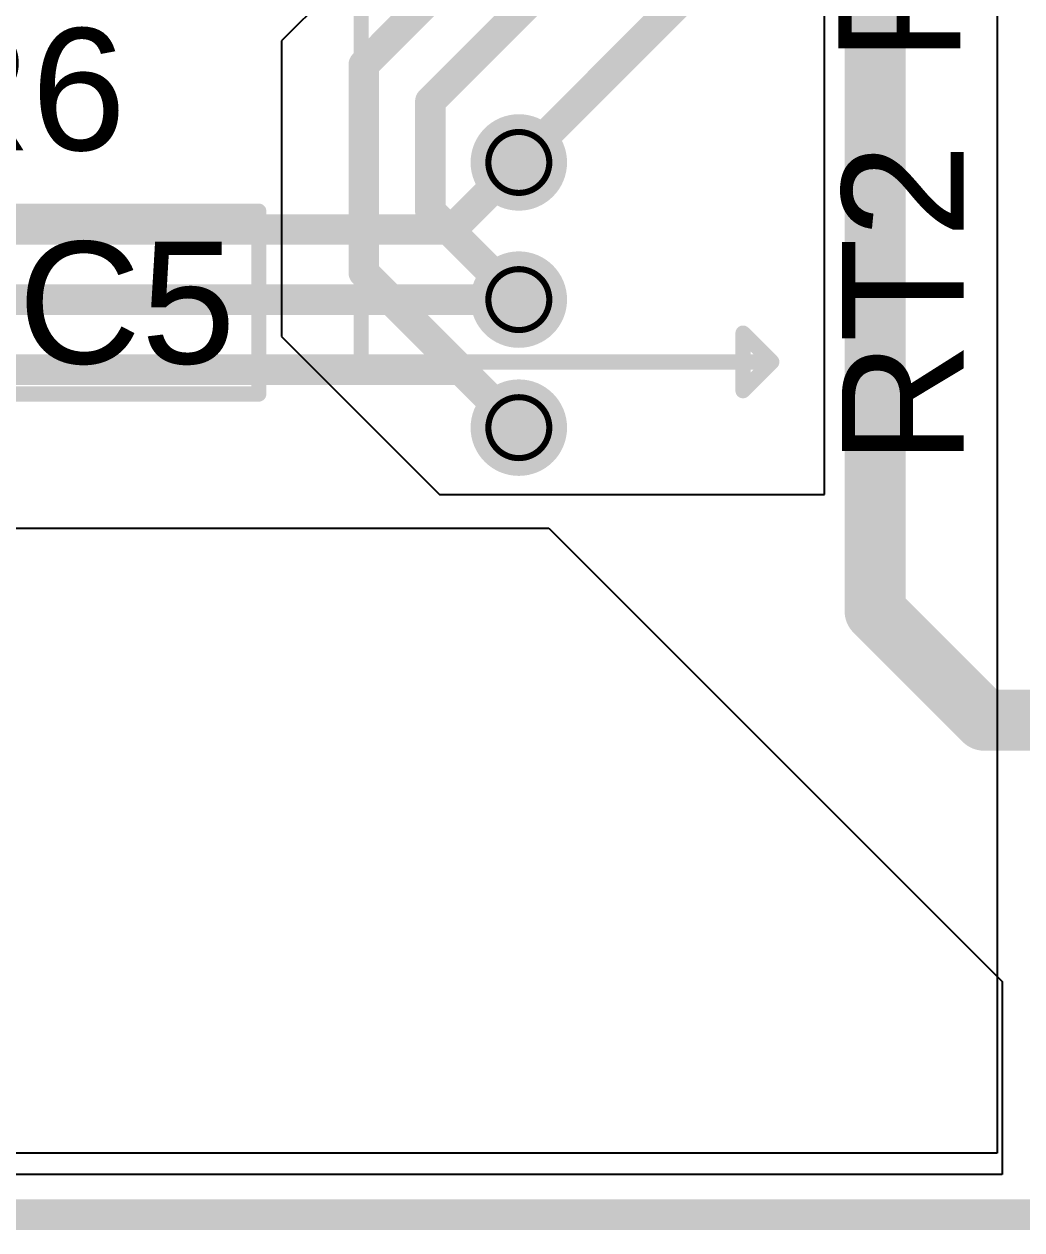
# Model space of a CAD drawing. Header units: millimetres. Extents: x -115 to 124, y -6 to 61.
# Drawn here: x -46.68 to -38.37, y -0.88 to 9.17 of the extents above; entities that cross this region are included whole.
import ezdxf

# ---------------------------------------------------------------- set-up
doc = ezdxf.new("R2010")
doc.units = ezdxf.units.MM
for name, color, linetype in [('BottomLayer', 5, 'Continuous'), ('BottomSolder', 6, 'Continuous'), ('DrillDrawing', 1, 'Continuous'), ('Mechanical2', 216, 'Continuous'), ('TopLayer', 1, 'Continuous'), ('TopOverlay', 2, 'Continuous'), ('TopSolder', 216, 'Continuous'), ('ViaHoleLayer', 16, 'Continuous')]:
    doc.layers.add(name, color=color, linetype=linetype)
doc.styles.add('Arial', font='', dxfattribs={"height": 0.2})
doc.styles.get('Arial').set_extended_font_data('Arial')

msp = doc.modelspace()

# ---------------------------------------------------------------- hatches: boundary and pattern name
at = {"layer": 'BottomLayer'}
h = msp.add_hatch(color=5, dxfattribs=at)
edge = h.paths.add_edge_path()
edge.add_arc((-42.559, 8.018), 0.3, 0, 360)
h = msp.add_hatch(color=5, dxfattribs=at)
edge = h.paths.add_edge_path()
edge.add_arc((-42.559, 6.875), 0.3, 0, 360)
h = msp.add_hatch(color=5, dxfattribs=at)
edge = h.paths.add_edge_path()
edge.add_arc((-42.559, 5.808), 0.3, 0, 360)
at = {"layer": 'BottomSolder'}
h = msp.add_hatch(color=6, dxfattribs=at)
edge = h.paths.add_edge_path()
edge.add_arc((-42.559, 8.018), 0.402, 0, 360)
h = msp.add_hatch(color=6, dxfattribs=at)
edge = h.paths.add_edge_path()
edge.add_arc((-42.559, 6.875), 0.402, 0, 360)
h = msp.add_hatch(color=6, dxfattribs=at)
edge = h.paths.add_edge_path()
edge.add_arc((-42.559, 5.808), 0.402, 0, 360)
at = {"layer": 'TopLayer'}
h = msp.add_hatch(color=1, dxfattribs=at)
edge = h.paths.add_edge_path()
edge.add_arc((-42.559, 8.018), 0.3, 0, 360)
h = msp.add_hatch(color=1, dxfattribs=at)
edge = h.paths.add_edge_path()
edge.add_arc((-42.559, 6.875), 0.3, 0, 360)
h = msp.add_hatch(color=1, dxfattribs=at)
edge = h.paths.add_edge_path()
edge.add_arc((-42.559, 5.808), 0.3, 0, 360)
at = {"layer": 'TopSolder'}
h = msp.add_hatch(color=216, dxfattribs=at)
edge = h.paths.add_edge_path()
edge.add_arc((-42.559, 8.018), 0.402, 0, 360)
h = msp.add_hatch(color=216, dxfattribs=at)
edge = h.paths.add_edge_path()
edge.add_arc((-42.559, 6.875), 0.402, 0, 360)
h = msp.add_hatch(color=216, dxfattribs=at)
edge = h.paths.add_edge_path()
edge.add_arc((-42.559, 5.808), 0.402, 0, 360)
at = {"layer": 'ViaHoleLayer'}
h = msp.add_hatch(color=16, dxfattribs=at)
edge = h.paths.add_edge_path()
edge.add_arc((-42.559, 8.018), 0.15, 0, 360)
h = msp.add_hatch(color=16, dxfattribs=at)
edge = h.paths.add_edge_path()
edge.add_arc((-42.559, 6.875), 0.15, 0, 360)
h = msp.add_hatch(color=16, dxfattribs=at)
edge = h.paths.add_edge_path()
edge.add_arc((-42.559, 5.808), 0.15, 0, 360)

# ---------------------------------------------------------------- linework, layer by layer
at = {"layer": 'BottomLayer'}
for p, q in [((-38.572, 13.047), (-38.572, -0.237)), ((-40.011, 5.25), (-40.011, 11.811)), ((-43.245, 10.323), (-44.538, 9.03)), ((-44.538, 9.03), (-44.538, 6.568)), ((-44.538, 6.568), (-43.22, 5.25)), ((-43.22, 5.25), (-40.011, 5.25)), ((-38.572, -0.237), (-49.798, -0.237))]:
    msp.add_line(p, q, dxfattribs=at)
at = {"layer": 'BottomLayer', "const_width": 0.254}
for points in [[(-43.297, 8.527), (-40.959, 10.864)], [(-42.559, 8.018), (-40.477, 10.101)], [(-43.851, 8.832), (-42.788, 9.895)], [(-43.851, 7.101), (-43.851, 8.832)], [(-43.297, 7.613), (-43.297, 8.527)], [(-43.297, 7.613), (-42.559, 6.875)], [(-43.851, 7.101), (-42.559, 5.808)]]:
    msp.add_lwpolyline(points, dxfattribs=at)
at = {"layer": 'BottomLayer', "const_width": 0.127}
for points in [[(-43.915, 8.832, 1), (-43.788, 8.832, 1)], [(-43.915, 8.832, 1), (-43.788, 8.832, 1)], [(-43.36, 8.527, 1), (-43.233, 8.527, 1)], [(-43.36, 8.527, 1), (-43.233, 8.527, 1)], [(-42.623, 8.018, 1), (-42.496, 8.018, 1)], [(-43.36, 7.613, 1), (-43.233, 7.613, 1)], [(-43.36, 7.613, 1), (-43.233, 7.613, 1)], [(-43.915, 7.101, 1), (-43.788, 7.101, 1)], [(-43.915, 7.101, 1), (-43.788, 7.101, 1)], [(-42.623, 6.875, 1), (-42.496, 6.875, 1)], [(-42.623, 5.808, 1), (-42.496, 5.808, 1)]]:
    msp.add_lwpolyline(points, format="xyb", close=True, dxfattribs=at)
at = {"layer": 'DrillDrawing'}
for points, const_width in [([(-42.305, 8.018, 1), (-42.813, 8.018, 1)], 0.0508), ([(-42.826, 8.018, 1), (-42.801, 8.018, 1)], 0.0254), ([(-42.318, 8.018, 1), (-42.293, 8.018, 1)], 0.0254), ([(-42.305, 6.875, 1), (-42.813, 6.875, 1)], 0.0508), ([(-42.826, 6.875, 1), (-42.801, 6.875, 1)], 0.0254), ([(-42.318, 6.875, 1), (-42.293, 6.875, 1)], 0.0254), ([(-42.305, 5.808, 1), (-42.813, 5.808, 1)], 0.0508), ([(-42.826, 5.808, 1), (-42.801, 5.808, 1)], 0.0254), ([(-42.318, 5.808, 1), (-42.293, 5.808, 1)], 0.0254)]:
    msp.add_lwpolyline(points, format="xyb", close=True, dxfattribs=dict(at, const_width=const_width))
at = {"layer": 'Mechanical2', "const_width": 0.254}
msp.add_lwpolyline([(-63.75, -0.75), (-0.75, -0.75)], dxfattribs=at)
at = {"layer": 'TopLayer'}
for p, q in [((-55.158, 4.97), (-42.308, 4.97)), ((-42.308, 4.97), (-38.532, 1.194)), ((-38.532, 1.194), (-38.532, -0.415)), ((-38.532, -0.415), (-63.718, -0.415))]:
    msp.add_line(p, q, dxfattribs=at)
for points, const_width in [([(-39.59, 4.279), (-39.59, 9.444)], 0.508), ([(-43.118, 7.459), (-42.559, 8.018)], 0.254), ([(-55.284, 7.459), (-43.118, 7.459)], 0.254), ([(-55.401, 6.875), (-42.559, 6.875)], 0.254), ([(-55.491, 6.291), (-43.042, 6.291)], 0.254), ([(-43.042, 6.291), (-42.559, 5.808)], 0.254), ([(-39.59, 4.279), (-38.681, 3.37)], 0.508), ([(-38.681, 3.37), (-13.248, 3.37)], 0.508)]:
    msp.add_lwpolyline(points, dxfattribs=dict(at, const_width=const_width))
for points, const_width in [([(-42.623, 8.018, 1), (-42.496, 8.018, 1)], 0.127), ([(-43.182, 7.459, 1), (-43.055, 7.459, 1)], 0.127), ([(-43.182, 7.459, 1), (-43.055, 7.459, 1)], 0.127), ([(-42.623, 6.875, 1), (-42.496, 6.875, 1)], 0.127), ([(-43.105, 6.291, 1), (-42.978, 6.291, 1)], 0.127), ([(-43.105, 6.291, 1), (-42.978, 6.291, 1)], 0.127), ([(-42.623, 5.808, 1), (-42.496, 5.808, 1)], 0.127), ([(-39.717, 4.279, 1), (-39.463, 4.279, 1)], 0.254), ([(-39.717, 4.279, 1), (-39.463, 4.279, 1)], 0.254), ([(-38.808, 3.37, 1), (-38.554, 3.37, 1)], 0.254), ([(-38.808, 3.37, 1), (-38.554, 3.37, 1)], 0.254)]:
    msp.add_lwpolyline(points, format="xyb", close=True, dxfattribs=dict(at, const_width=const_width))
at = {"layer": 'TopOverlay', "const_width": 0.127}
for points in [[(-43.873, 6.356), (-43.873, 11.727)], [(-49.29, 7.612), (-44.726, 7.612)], [(-44.726, 6.088), (-44.726, 7.612)], [(-40.69, 6.356), (-40.69, 6.596)], [(-40.69, 6.596), (-40.45, 6.356)], [(-43.873, 6.356), (-40.45, 6.356)], [(-40.69, 6.116), (-40.45, 6.356)], [(-40.69, 6.116), (-40.69, 6.356)], [(-49.29, 6.088), (-44.726, 6.088)]]:
    msp.add_lwpolyline(points, dxfattribs=at)
at = {"layer": 'TopOverlay', "const_width": 0.0635}
for points in [[(-44.758, 7.612, 1), (-44.695, 7.612, 1)], [(-44.758, 7.612, 1), (-44.695, 7.612, 1)], [(-40.722, 6.596, 1), (-40.659, 6.596, 1)], [(-40.722, 6.596, 1), (-40.659, 6.596, 1)], [(-43.904, 6.356, 1), (-43.841, 6.356, 1)], [(-43.904, 6.356, 1), (-43.841, 6.356, 1)], [(-40.722, 6.356, 1), (-40.659, 6.356, 1)], [(-40.722, 6.356, 1), (-40.659, 6.356, 1)], [(-40.482, 6.356, 1), (-40.419, 6.356, 1)], [(-40.482, 6.356, 1), (-40.419, 6.356, 1)], [(-40.482, 6.356, 1), (-40.419, 6.356, 1)], [(-44.758, 6.088, 1), (-44.695, 6.088, 1)], [(-44.758, 6.088, 1), (-44.695, 6.088, 1)], [(-40.722, 6.116, 1), (-40.659, 6.116, 1)], [(-40.722, 6.116, 1), (-40.659, 6.116, 1)]]:
    msp.add_lwpolyline(points, format="xyb", close=True, dxfattribs=at)

# ---------------------------------------------------------------- texts
at = {"layer": 'TopOverlay', "style": 'Arial'}
for s, p in [('RT1', (-38.88, 8.853)), ('RT2', (-38.851, 5.496))]:
    msp.add_text(s, height=1.016, rotation=90, dxfattribs=at).set_placement(p)
for s, p in [('R6', (-47.647, 8.12)), ('C5', (-46.733, 6.342))]:
    msp.add_text(s, height=1.016, dxfattribs=at).set_placement(p)

doc.saveas('drawing.dxf')
